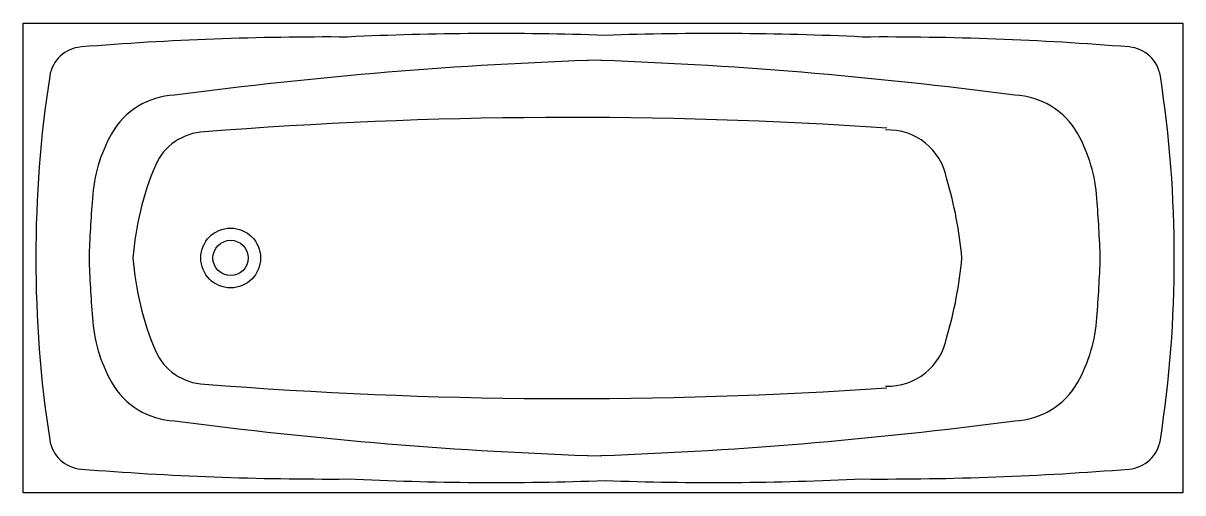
# Model space of a CAD drawing. Extents: x 6.31 to 7.99, y 5.08 to 5.76.
import ezdxf

# ---------------------------------------------------------------- set-up
doc = ezdxf.new("R2010")
doc.units = 0
doc.header["$LTSCALE"] = 0.4
doc.header["$MEASUREMENT"] = 0
doc.layers.get('0').update_dxf_attribs({"linetype": 'CONTINUOUS'})
doc.layers.add('P-SANIT', color=53, linetype='CONTINUOUS')
doc.layers.add('SANIT', color=53, linetype='CONTINUOUS')

msp = doc.modelspace()

# ---------------------------------------------------------------- linework, layer by layer
msp.add_arc((8.0128, 5.4152), 1.6796, 179.592, 179.8647)
at = {"layer": 'P-SANIT'}
msp.add_lwpolyline([(6.3148, 5.7592), (7.9948, 5.7592), (7.9948, 5.0792), (6.3148, 5.0792)], close=True, dxfattribs=at)
at = {"layer": 'SANIT'}
for radius in [0.0433, 0.0256]:
    msp.add_circle((6.6153, 5.4192), radius, dxfattribs=at)
for centre, radius, start, end in [((6.7568, 1.2968), 4.4424, 89.6396, 94.6247), ((7.0004, 1.2323), 4.512, 88.0017, 92.7402), ((7.3151, 1.2323), 4.512, 87.2598, 91.9983), ((7.5587, 1.2968), 4.4424, 85.3753, 90.3604), ((6.4026, 5.6749), 0.05, 94.6247, 171.1453), ((7.9129, 5.6749), 0.05, 8.8547, 85.3753), ((7.3519, -0.4834), 6.1924, 91.84191, 97.58934), ((6.9334, -0.4834), 6.1924, 82.41066, 88.15809), ((8.0128, 5.424), 1.6796, 171.1453, 180.1663), ((6.3027, 5.424), 1.6796, 359.8337, 8.8547), ((6.5383, 5.5452), 0.1097, 92.2145, 150.5715), ((7.747, 5.5452), 0.1097, 29.4285, 87.7855), ((7.1089, -1.1522), 6.7749, 86.12949, 94.50089), ((6.636, 5.4909), 0.2215, 150.7519, 176.2988), ((6.5804, 5.5209), 0.0809, 92.2425, 156.3761), ((7.5679, 5.5184), 0.0862, 10.0842, 92.4911), ((7.6493, 5.4909), 0.2215, 3.7012, 29.2481), ((6.9035, 5.3863), 0.4309, 157.1909, 175.6259), ((7.098, 5.3674), 0.5791, 5.1282, 16.6719), ((8.5469, 5.3407), 2.1382, 175.5896, 177.8984), ((5.7385, 5.3407), 2.1382, 2.1016, 4.4104), ((6.3027, 5.4152), 1.6796, 0.1353, 0.408), ((8.0128, 5.4143), 1.6796, 179.8337, 188.8547), ((8.5469, 5.4976), 2.1382, 182.1016, 184.4104), ((6.9035, 5.452), 0.4309, 184.3741, 202.8091), ((7.098, 5.4709), 0.5791, 343.3281, 354.8718), ((5.7385, 5.4976), 2.1382, 355.5896, 357.8984), ((6.3027, 5.4143), 1.6796, 351.1453, 0.1663), ((6.636, 5.3474), 0.2215, 183.7012, 209.2481), ((7.6493, 5.3474), 0.2215, 330.7519, 356.2988), ((7.5679, 5.3199), 0.0862, 267.5089, 349.9158), ((6.5804, 5.3174), 0.0809, 203.6239, 267.7575), ((6.5383, 5.2931), 0.1097, 209.4285, 267.7855), ((7.1089, 11.9905), 6.7749, 265.49911, 273.87051), ((7.747, 5.2931), 0.1097, 272.2145, 330.5715), ((7.3519, 11.3217), 6.1924, 262.41066, 268.15809), ((6.9334, 11.3217), 6.1924, 271.84191, 277.58934), ((6.4026, 5.1634), 0.05, 188.8547, 265.3753), ((7.9129, 5.1634), 0.05, 274.6247, 351.1453), ((6.7568, 9.5415), 4.4424, 265.3753, 270.3604), ((7.5587, 9.5415), 4.4424, 269.6396, 274.6247), ((7.0004, 9.6061), 4.512, 267.2598, 271.9983), ((7.3151, 9.6061), 4.512, 268.0017, 272.7402)]:
    msp.add_arc(centre, radius, start, end, dxfattribs=at)

doc.saveas('drawing.dxf')
